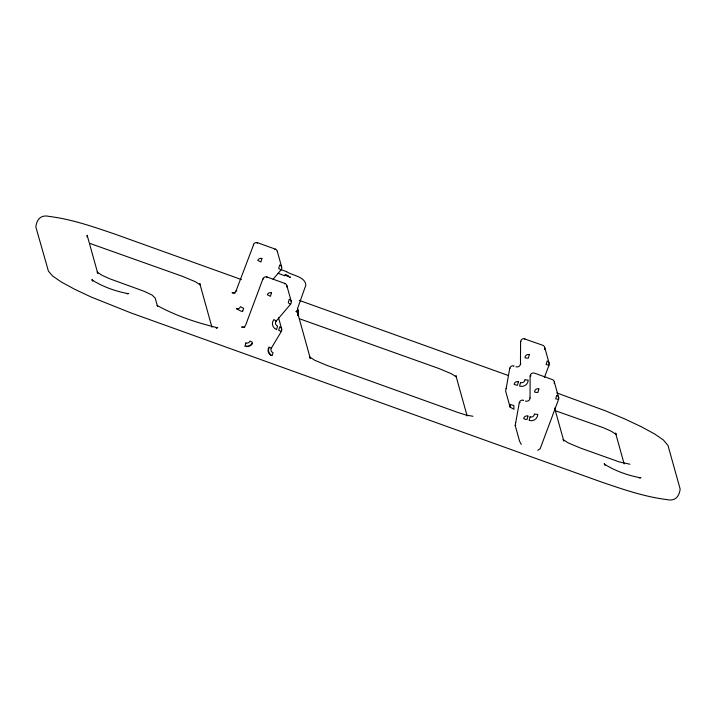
<?xml version="1.0" encoding="UTF-8"?>
<svg xmlns="http://www.w3.org/2000/svg" width="716" height="716" viewBox="0 0 716 716"><rect width="100%" height="100%" fill="white"/><g stroke="black" fill="none" stroke-linecap="round" stroke-linejoin="round"><path stroke-width="1.07" d="M515.923 366.887L516.138 366.744A3.213 3.177 -15.6 0 0 520.469 363.755L520.595 341.836A3.213 0.501 0.3 0 1 520.962 341.586M525.472 401.193L525.687 401.041A3.213 3.177 -15.6 0 0 530.019 398.051L530.144 376.142A3.213 3.177 -15.6 0 1 534.476 373.152L552.278 379.552A3.213 3.177 -15.6 0 1 554.175 383.615M297.417 310.78L297.453 309.921M297.668 309.939L296.648 311.988A3.213 3.177 -15.6 0 1 297.954 314.038L297.802 315.675L297.901 310.118L295.905 311.603M510.087 407.1A6.632 0.465 -80.5 0 1 510.526 404.397A3.213 0.474 10.1 0 0 513.828 405.435L513.927 409.31L510.087 407.1L505.639 391.115A6.632 0.465 -80.5 0 0 506.123 388.591L509.729 368.427A3.213 3.177 -15.6 0 1 514.007 365.974L513.793 366.127M521.284 444.43L519.61 441.316L515.18 425.42A6.632 0.465 -80.5 0 0 515.672 422.896L519.279 402.732A3.213 3.177 -15.6 0 1 523.557 400.28L523.342 400.423M86.994 236.844L87.146 235.206L97.823 273.548M235.152 293.175L232.056 292.629L232.745 292.987A3.213 3.177 -15.6 0 0 236.056 290.911L253.688 244.514M244.702 327.472L241.605 326.926L242.294 327.293A3.213 3.177 -15.6 0 0 245.606 325.216L262.906 278.927L263.694 278.882M544.411 377.466L549.029 365.124A3.213 3.177 -15.6 0 0 547.131 361.052L546.156 364.551L549.029 365.124M558.578 399.43L555.706 398.848L556.681 395.357A3.213 3.177 -15.6 0 1 558.578 399.43L540.15 448.762L537.734 450.346M515.18 425.42L515.851 425.295M257.062 243.234L257.411 242.688L275.293 249.114A3.213 3.177 -15.6 0 1 277.387 252.032M274.863 249.633L275.212 249.087M266.612 277.54L266.961 276.994L284.843 283.42A3.213 3.177 -15.6 0 1 286.856 287.089M284.413 283.939L284.762 283.393M271.391 348.101A3.213 3.177 -15.6 0 0 273.038 352.693L272.349 355.396L270.639 355.458L271.113 354.76L269.449 354.411L270.075 353.847L268.554 353.104L269.297 352.711L268.017 351.61L268.831 351.413L267.874 350.035L268.706 350.043L268.133 348.468L268.921 348.674L268.769 347.009L271.337 348.182L281.334 331.436A3.213 3.177 -15.6 0 0 279.688 326.854L278.712 330.345L281.334 331.436M236.056 290.911L236.835 290.866M280.976 270.013L281.021 269.95A3.213 3.177 -15.6 0 0 279.688 264.929L278.712 268.419L280.976 270.013L273.082 279.258M276.179 321.117L273.915 319.524A6.435 6.346 -15.6 0 0 276.582 329.575L277.557 326.084A3.213 3.177 -15.6 0 1 276.224 321.063L290.571 304.255A3.213 3.177 -15.6 0 0 289.237 299.234L288.262 302.725L290.526 304.318M524.712 338.999L542.728 345.246A3.213 3.177 -15.6 0 1 544.625 349.319L544.491 349.148M216.295 328.232L217.78 327.57L216.313 327.642L217.073 327.633C196.265 322.612 175.581 315.684 157.064 305.437L157.323 305.732M127.913 293.748L128.701 293.515L127.054 293.605L127.806 293.587C114.936 291.099 103.346 286.919 92.221 280.099L92.803 280.618L91.943 279.58L92.641 281.075M289.729 277.352L290.517 277.119L289.013 276.931M640.14 477.867L640.927 477.635L639.281 477.715L640.041 477.706C627.297 475.29 615.411 470.967 604.447 464.21L605.029 464.729L604.179 463.7L604.868 465.185M472.963 416.265L466.214 415.11L457.667 412.389L327.105 365.464L314.637 360.22L309.616 356.908L310.305 358.394L297.954 314.038M629.99 464.237L619.143 461.874L580.667 448.135L568.128 442.864L563.107 439.552L563.805 441.038L554.605 408.022M297.444 311.594L297.901 311.72A3.213 3.016 89.3 0 0 297.471 308.533M90.144 243.503L182.929 276.501L195.468 281.782L200.489 285.084L199.8 283.599L211.954 327.266M300.004 318.942L439.042 368.561L451.581 373.833L456.611 377.144L455.913 375.658L467.136 415.987M556.117 410.993L603.4 427.729L611.231 431.22L616.252 434.531L615.563 433.037L624.155 463.932M284.753 275.776L278.103 273.288M241.426 279.571L115.258 234.23C93.751 226.909 72.074 219.293 49.431 216.456C40.937 214.424 36.776 219.257 35.836 226.936L48.419 271.131L52.635 276.036L61.316 281.997L74.491 289.166L91.245 297.059L130.786 312.856L600.742 481.77C622.249 489.091 643.926 496.707 666.569 499.544C675.063 501.576 679.224 496.743 680.164 489.064L668.028 445.567L663.365 439.964L654.684 434.003L641.509 426.834L624.755 418.941L605.548 410.859L556.824 392.941M299.243 300.362L508.458 375.56M157.574 306.52L155.175 298.008L152.096 295.055L144.023 291.251L109.987 278.864L102.146 275.374L97.125 272.062L97.573 272.76M286.552 271.668C292.307 275.553 305.401 276.582 305.822 285.201L297.659 308.238M280.726 269.458L286.677 271.722M524.855 338.82L524.926 338.847A3.213 3.177 -15.6 0 0 520.595 341.836M257.411 242.688L257.491 242.724A3.213 3.177 -15.6 0 0 253.357 244.621M266.961 276.994L267.041 277.02A3.213 3.177 -15.6 0 0 262.906 278.927M544.778 347.681L549.181 363.486M554.327 381.977L558.731 397.792M277.28 251.28L281.683 267.086M286.83 285.586L291.233 301.391M278.488 317.546L281.71 329.136M509.729 368.427A3.213 0.474 10.1 0 1 510.078 368.248M520.469 363.755A3.213 0.501 0.3 0 1 520.827 363.495M506.123 388.591A3.213 0.474 10.1 0 1 506.481 388.412M530.144 376.142A3.213 0.501 0.3 0 1 530.986 375.784M519.279 402.732A3.213 0.474 10.1 0 1 520.102 402.535M515.672 422.896A3.213 0.474 10.1 0 1 515.744 422.78M530.019 398.051A3.213 0.501 0.3 0 1 530.091 397.926M245.874 342.928L244.899 346.419L246.608 345.935L246.537 346.777L248.067 345.873L248.21 346.696L249.463 345.434L249.812 346.195L250.698 344.656L251.235 345.309L251.692 343.59L252.372 344.083L252.372 342.311L250 341.022A3.213 3.177 -15.6 0 1 245.874 342.928M261.886 258.53L260.91 262.02L257.76 260.436A3.213 3.177 -15.6 0 1 261.886 258.53M271.436 292.835L270.46 296.326L267.31 294.732A3.213 3.177 -15.6 0 1 271.436 292.835M518.411 381.789L517.435 385.28A3.213 0.474 10.1 0 1 514.133 384.241A3.213 3.177 -15.6 0 1 518.411 381.789M520.541 382.55L519.565 386.04A6.435 6.346 -15.6 0 0 528.22 380.062A3.213 0.501 0.3 0 1 524.873 379.561A3.213 3.177 -15.6 0 1 520.541 382.55M527.961 416.085L526.985 419.576A3.213 0.474 10.1 0 1 523.682 418.547A3.213 3.177 -15.6 0 1 527.961 416.085M529.33 354.662L528.354 358.152A3.213 0.501 0.3 0 1 524.998 357.651A3.213 3.177 -15.6 0 1 529.33 354.662M530.091 416.855L529.115 420.346A6.435 6.346 -15.6 0 0 537.77 414.367A3.213 0.501 0.3 0 1 534.422 413.866A3.213 3.177 -15.6 0 1 530.091 416.855M538.88 388.958L537.904 392.449A3.213 0.501 0.3 0 1 534.548 391.947A3.213 3.177 -15.6 0 1 538.88 388.958M297.972 312.033L297.954 313.044L297.579 310.1L297.972 312.033M242.715 311.147L241.059 311.2L236.325 308.623A3.213 3.177 -15.6 0 0 240.451 306.716L243.61 308.31L242.715 311.147M285.371 274.353L284.914 274.953L287.957 276.483L288.593 275.982L285.371 274.353"/></g></svg>
